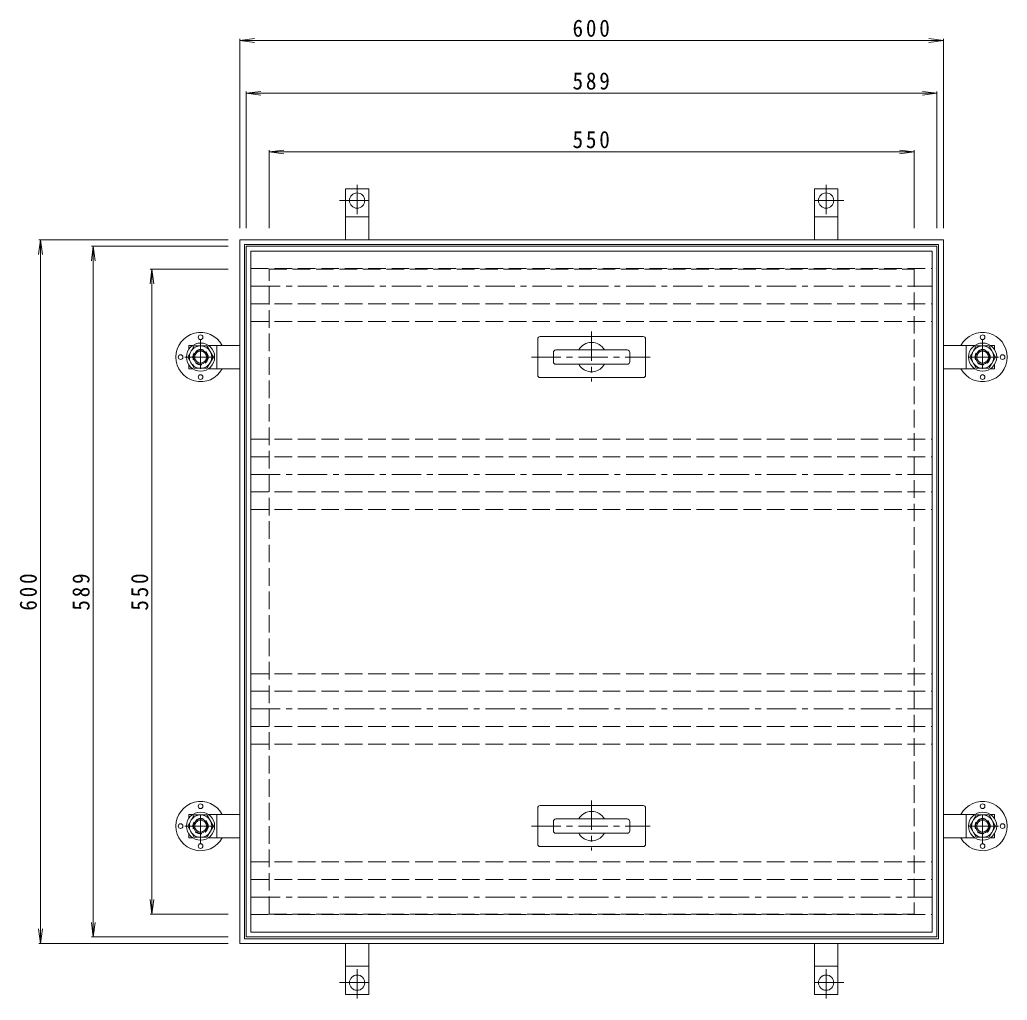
# Model space of a CAD drawing. Units: millimetres on the paper, enlarged 3 times, with parts at other scales. Extents: x -973 to 1149, y -793 to 712.
# Drawn here: x -934 to -428, y 181 to 683 of the extents above; entities that cross this region are included whole.
import ezdxf

# ---------------------------------------------------------------- set-up
doc = ezdxf.new("R2010")
doc.units = ezdxf.units.MM
doc.header["$LTSCALE"] = 3
for name, pattern in [('CHAIN1', [8, 5, -1, 1, -1]), ('DASHED1', [1.8, 1.2, -0.6]), ('DASHED3', [4, 3, -1])]:
    doc.linetypes.add(name, pattern=pattern)
for name, color, linetype, lineweight in [('0-1', 6, 'Continuous', 5), ('0-9', 4, 'Continuous', 9), ('1-0', 2, 'DASHED3', 9), ('1-1', 6, 'Continuous', 5), ('1-2', 3, 'Continuous', 9), ('1-4', 7, 'Continuous', 9)]:
    doc.layers.add(name, color=color, linetype=linetype, lineweight=lineweight)
doc.styles.add('ＭＳ ゴシック', font='')
doc.styles.get('ＭＳ ゴシック').set_extended_font_data('MS Gothic')

msp = doc.modelspace()

# ---------------------------------------------------------------- linework, layer by layer
at = {"layer": '0-1', "linetype": 'CHAIN1'}
for p, q in [((-761.052, 583.391), (-761.052, 599.291)), ((-521.052, 583.391), (-521.052, 599.291)), ((-770.052, 590.291), (-752.052, 590.291)), ((-512.052, 590.291), (-530.052, 590.291)), ((-841.152, 519.191), (-841.152, 501.191)), ((-440.952, 519.191), (-440.952, 501.191)), ((-834.252, 510.191), (-850.152, 510.191)), ((-447.852, 510.191), (-431.952, 510.191)), ((-841.152, 261.191), (-841.152, 279.191)), ((-440.952, 261.191), (-440.952, 279.191)), ((-834.252, 270.191), (-850.152, 270.191)), ((-447.852, 270.191), (-431.952, 270.191)), ((-761.052, 196.991), (-761.052, 181.091)), ((-521.052, 196.991), (-521.052, 181.091)), ((-770.052, 190.091), (-752.052, 190.091)), ((-512.052, 190.091), (-530.052, 190.091))]:
    msp.add_line(p, q, dxfattribs=at)
at = {"layer": '0-1'}
for p, q in [((-767.052, 596.291), (-755.052, 596.291)), ((-767.052, 570.191), (-767.052, 596.291)), ((-755.052, 570.191), (-755.052, 596.291)), ((-515.052, 596.291), (-527.052, 596.291)), ((-527.052, 570.191), (-527.052, 596.291)), ((-515.052, 570.191), (-515.052, 596.291)), ((-767.052, 581.891), (-755.052, 581.891)), ((-515.052, 581.891), (-527.052, 581.891)), ((-847.152, 516.191), (-847.152, 514.171)), ((-845.132, 516.191), (-847.152, 516.191)), ((-821.052, 516.191), (-837.172, 516.191)), ((-832.752, 516.191), (-832.752, 504.191)), ((-461.052, 516.191), (-444.932, 516.191)), ((-449.352, 516.191), (-449.352, 504.191)), ((-436.972, 516.191), (-434.952, 516.191)), ((-434.952, 516.191), (-434.952, 514.171)), ((-847.152, 506.211), (-847.152, 504.191)), ((-434.952, 506.211), (-434.952, 504.191)), ((-845.132, 504.191), (-847.152, 504.191)), ((-821.052, 504.191), (-837.172, 504.191)), ((-461.052, 504.191), (-444.932, 504.191)), ((-436.972, 504.191), (-434.952, 504.191)), ((-845.132, 276.191), (-847.152, 276.191)), ((-847.152, 274.171), (-847.152, 276.191)), ((-821.052, 276.191), (-837.172, 276.191)), ((-832.752, 264.191), (-832.752, 276.191)), ((-461.052, 276.191), (-444.932, 276.191)), ((-449.352, 264.191), (-449.352, 276.191)), ((-436.972, 276.191), (-434.952, 276.191)), ((-434.952, 274.171), (-434.952, 276.191)), ((-847.152, 264.191), (-847.152, 266.211)), ((-845.132, 264.191), (-847.152, 264.191)), ((-821.052, 264.191), (-837.172, 264.191)), ((-461.052, 264.191), (-444.932, 264.191)), ((-436.972, 264.191), (-434.952, 264.191)), ((-434.952, 264.191), (-434.952, 266.211)), ((-767.052, 210.191), (-767.052, 184.091)), ((-755.052, 210.191), (-755.052, 184.091)), ((-527.052, 210.191), (-527.052, 184.091)), ((-515.052, 210.191), (-515.052, 184.091)), ((-767.052, 198.491), (-755.052, 198.491)), ((-515.052, 198.491), (-527.052, 198.491)), ((-767.052, 184.091), (-755.052, 184.091)), ((-515.052, 184.091), (-527.052, 184.091))]:
    msp.add_line(p, q, dxfattribs=at)
for centre in [(-761.052, 590.291), (-521.052, 590.291), (-761.052, 190.091), (-521.052, 190.091)]:
    msp.add_circle(centre, 3.9, dxfattribs=at)
at = {"layer": '0-1', "linetype": 'DASHED1'}
for centre in [(-841.152, 510.191), (-440.952, 510.191), (-841.152, 270.191), (-440.952, 270.191)]:
    msp.add_circle(centre, 3.9, dxfattribs=at)
at = {"layer": '0-9'}
for p, q in [((-847.722, 510.191), (-844.431, 515.891)), ((-837.873, 515.891), (-844.431, 515.891)), ((-834.582, 510.191), (-837.873, 515.891)), ((-447.522, 510.191), (-444.231, 515.891)), ((-444.231, 515.891), (-437.673, 515.891)), ((-434.382, 510.191), (-437.673, 515.891)), ((-847.722, 510.191), (-844.431, 504.491)), ((-434.382, 510.191), (-437.673, 504.491)), ((-847.722, 270.191), (-844.431, 275.891)), ((-434.382, 270.191), (-437.673, 275.891)), ((-847.722, 270.191), (-844.431, 264.491)), ((-834.582, 270.191), (-837.873, 264.491)), ((-447.522, 270.191), (-444.231, 264.491)), ((-434.382, 270.191), (-437.673, 264.491)), ((-837.873, 264.491), (-844.431, 264.491)), ((-444.231, 264.491), (-437.673, 264.491))]:
    msp.add_line(p, q, dxfattribs=at)
for points in [[(-834.582, 510.191), (-837.873, 504.491), (-844.431, 504.491)], [(-447.522, 510.191), (-444.231, 504.491), (-437.673, 504.491)], [(-834.582, 270.191), (-837.873, 275.891), (-844.431, 275.891)], [(-447.522, 270.191), (-444.231, 275.891), (-437.673, 275.891)]]:
    msp.add_lwpolyline(points, dxfattribs=at)
at = {"layer": '0-9', "color": 2}
for centre in [(-841.152, 520.391), (-440.952, 520.391), (-851.352, 510.191), (-430.752, 510.191), (-841.152, 499.991), (-440.952, 499.991), (-841.152, 280.391), (-440.952, 280.391), (-851.352, 270.191), (-430.752, 270.191), (-841.152, 259.991), (-440.952, 259.991)]:
    msp.add_circle(centre, 1.2, dxfattribs=at)
at = {"layer": '0-9', "color": 6, "lineweight": 5}
for centre in [(-841.152, 510.191), (-440.952, 510.191), (-841.152, 270.191), (-440.952, 270.191)]:
    msp.add_circle(centre, 7.2, dxfattribs=at)
at = {"layer": '0-9'}
for centre in [(-841.163, 510.191), (-440.94, 510.191), (-841.163, 270.191), (-440.94, 270.191)]:
    msp.add_circle(centre, 5.7, dxfattribs=at)
at = {"layer": '0-9', "color": 3}
for centre, radius in [((-841.152, 510.191), 3.6), ((-841.152, 510.191), 3.032), ((-440.952, 510.191), 3.6), ((-440.952, 510.191), 3.032), ((-841.152, 270.191), 3.6), ((-841.152, 270.191), 3.032), ((-440.952, 270.191), 3.6), ((-440.952, 270.191), 3.032)]:
    msp.add_circle(centre, radius, dxfattribs=at)
at = {"layer": '0-9', "color": 2}
for centre, start, end in [((-841.152, 510.191), 28.43709, 331.56291), ((-440.952, 510.191), 208.43709, 151.56291), ((-841.152, 270.191), 28.43709, 331.56291), ((-440.952, 270.191), 208.43709, 151.56291)]:
    msp.add_arc(centre, 12.6, start, end, dxfattribs=at)
at = {"layer": '1-0', "linetype": 'Continuous'}
for p, q in [((-817.752, 566.891), (-464.352, 566.891)), ((-817.752, 213.491), (-817.752, 566.891)), ((-464.352, 566.891), (-464.352, 213.491)), ((-815.352, 215.891), (-815.352, 564.491)), ((-815.352, 564.491), (-466.752, 564.491)), ((-466.752, 564.491), (-466.752, 215.891)), ((-817.752, 213.491), (-464.352, 213.491)), ((-815.352, 215.891), (-466.752, 215.891))]:
    msp.add_line(p, q, dxfattribs=at)
at = {"layer": '1-0'}
for p, q in [((-815.352, 555.491), (-466.752, 555.491)), ((-815.352, 537.491), (-466.752, 537.491)), ((-815.352, 528.491), (-466.752, 528.491)), ((-815.352, 468.191), (-466.752, 468.191)), ((-815.352, 459.191), (-466.752, 459.191)), ((-815.352, 441.191), (-466.752, 441.191)), ((-815.352, 432.191), (-466.752, 432.191)), ((-815.352, 348.191), (-466.752, 348.191)), ((-815.352, 339.191), (-466.752, 339.191)), ((-815.352, 321.191), (-466.752, 321.191)), ((-815.352, 312.191), (-466.752, 312.191)), ((-815.352, 251.891), (-466.752, 251.891)), ((-815.352, 242.891), (-466.752, 242.891)), ((-815.352, 224.891), (-466.752, 224.891))]:
    msp.add_line(p, q, dxfattribs=at)
at = {"layer": '1-0', "linetype": 'CHAIN1'}
for p, q in [((-815.352, 546.491), (-466.752, 546.491)), ((-815.352, 450.191), (-466.752, 450.191)), ((-815.352, 330.191), (-466.752, 330.191)), ((-815.352, 233.891), (-466.752, 233.891))]:
    msp.add_line(p, q, dxfattribs=at)
at = {"layer": '1-1'}
for p, q in [((-818.652, 567.791), (-463.452, 567.791)), ((-818.652, 212.591), (-818.652, 567.791)), ((-463.452, 567.791), (-463.452, 212.591)), ((-818.652, 212.591), (-463.452, 212.591)), ((-821.052, 210.191), (-461.052, 210.191))]:
    msp.add_line(p, q, dxfattribs=at)
at = {"layer": '1-1', "linetype": 'DASHED3'}
msp.add_line((-806.052, 225.191), (-476.052, 225.191), dxfattribs=at)
at = {"layer": '1-1'}
msp.add_lwpolyline([(-821.052, 210.191), (-821.052, 570.191), (-461.052, 570.191), (-461.052, 210.191)], dxfattribs=at)
at = {"layer": '1-1', "linetype": 'DASHED3'}
msp.add_lwpolyline([(-806.052, 225.191), (-806.052, 555.191), (-476.052, 555.191), (-476.052, 225.191)], dxfattribs=at)
at = {"layer": '1-2'}
for p, q in [((-614.652, 520.691), (-667.452, 520.691)), ((-668.652, 500.891), (-668.652, 519.491)), ((-613.452, 519.491), (-613.452, 500.891)), ((-660.612, 507.851), (-660.612, 512.531)), ((-622.812, 513.851), (-659.292, 513.851)), ((-621.492, 507.851), (-621.492, 512.531)), ((-659.292, 506.531), (-622.812, 506.531)), ((-614.652, 499.691), (-667.452, 499.691)), ((-668.652, 260.891), (-668.652, 279.491)), ((-614.652, 280.691), (-667.452, 280.691)), ((-613.452, 279.491), (-613.452, 260.891)), ((-622.812, 273.851), (-659.292, 273.851)), ((-660.612, 267.851), (-660.612, 272.531)), ((-621.492, 267.851), (-621.492, 272.531)), ((-659.292, 266.531), (-622.812, 266.531)), ((-614.652, 259.691), (-667.452, 259.691))]:
    msp.add_line(p, q, dxfattribs=at)
at = {"layer": '1-2', "linetype": 'CHAIN1'}
for p, q in [((-641.052, 523.279), (-641.052, 497.683)), ((-671.82, 510.191), (-611.093, 510.191)), ((-641.052, 283.279), (-641.052, 257.683)), ((-671.82, 270.191), (-611.093, 270.191))]:
    msp.add_line(p, q, dxfattribs=at)
at = {"layer": '1-2'}
for centre, radius, start, end in [((-667.452, 519.491), 1.2, 90, 180), ((-614.652, 519.491), 1.2, 0, 90), ((-641.052, 510.191), 7.5, 29.20927, 150.79073), ((-659.292, 512.531), 1.32, 90, 180), ((-622.812, 512.531), 1.32, 0, 90), ((-659.292, 507.851), 1.32, 180, 270), ((-641.052, 510.191), 7.5, 209.20914, 305.1869), ((-641.052, 510.191), 7.5, 305.1869, 330.79086), ((-622.812, 507.851), 1.32, 270, 0), ((-667.452, 500.891), 1.2, 180, 270), ((-614.652, 500.891), 1.2, 270, 0), ((-667.452, 279.491), 1.2, 90, 180), ((-614.652, 279.491), 1.2, 0, 90), ((-659.292, 272.531), 1.32, 90, 180), ((-641.052, 270.191), 7.5, 29.20927, 150.79073), ((-622.812, 272.531), 1.32, 0, 90), ((-659.292, 267.851), 1.32, 180, 270), ((-622.812, 267.851), 1.32, 270, 0), ((-641.052, 270.191), 7.5, 209.20914, 305.1869), ((-641.052, 270.191), 7.5, 305.1869, 330.79086), ((-667.452, 260.891), 1.2, 180, 270), ((-614.652, 260.891), 1.2, 270, 0)]:
    msp.add_arc(centre, radius, start, end, dxfattribs=at)
at = {"layer": '1-4'}
for p, q in [((-821.052, 672.191), (-813.616, 673.17)), ((-821.052, 576.191), (-821.052, 673.091)), ((-821.052, 672.191), (-461.052, 672.191)), ((-821.052, 672.191), (-813.616, 671.212)), ((-461.052, 672.191), (-468.488, 673.17)), ((-461.052, 672.191), (-468.488, 671.212)), ((-461.052, 576.191), (-461.052, 673.091)), ((-817.752, 645.191), (-810.316, 646.17)), ((-817.752, 576.191), (-817.752, 646.091)), ((-817.752, 645.191), (-464.352, 645.191)), ((-817.752, 645.191), (-810.316, 644.213)), ((-464.352, 645.191), (-471.788, 646.17)), ((-464.352, 645.191), (-471.788, 644.213)), ((-464.352, 576.191), (-464.352, 646.091)), ((-806.052, 615.191), (-798.616, 616.17)), ((-806.052, 576.191), (-806.052, 616.091)), ((-806.052, 615.191), (-476.052, 615.191)), ((-806.052, 615.191), (-798.616, 614.212)), ((-476.052, 615.191), (-483.488, 616.17)), ((-476.052, 615.191), (-483.488, 614.212)), ((-476.052, 576.191), (-476.052, 616.091)), ((-923.052, 570.191), (-924.031, 562.755)), ((-827.052, 570.191), (-923.952, 570.191)), ((-923.052, 210.191), (-923.052, 570.191)), ((-923.052, 570.191), (-922.073, 562.755)), ((-896.052, 566.891), (-897.031, 559.456)), ((-827.052, 566.891), (-896.952, 566.891)), ((-896.052, 213.491), (-896.052, 566.891)), ((-896.052, 566.891), (-895.073, 559.456)), ((-866.052, 555.191), (-867.031, 547.755)), ((-827.052, 555.191), (-866.952, 555.191)), ((-866.052, 225.191), (-866.052, 555.191)), ((-866.052, 555.191), (-865.073, 547.755)), ((-866.052, 225.191), (-867.031, 232.627)), ((-866.052, 225.191), (-865.073, 232.627)), ((-827.052, 225.191), (-866.952, 225.191)), ((-923.052, 210.191), (-924.031, 217.627)), ((-923.052, 210.191), (-922.073, 217.627)), ((-896.052, 213.491), (-897.031, 220.927)), ((-896.052, 213.491), (-895.073, 220.927)), ((-827.052, 213.491), (-896.952, 213.491)), ((-827.052, 210.191), (-923.952, 210.191))]:
    msp.add_line(p, q, dxfattribs=at)

# ---------------------------------------------------------------- texts
at = {"layer": '1-4', "color": 2, "char_height": 8.798, "attachment_point": 7, "style": 'ＭＳ ゴシック'}
for s, insert in [('\\T1.27;\\W0.9;600', (-650.802, 673.991)), ('\\T1.27;\\W0.9;589', (-650.802, 646.992)), ('\\T1.27;\\W0.9;550', (-650.802, 616.991))]:
    msp.add_mtext(s, dxfattribs=dict(at, insert=insert))
at = {"layer": '1-4', "color": 2, "char_height": 8.798, "attachment_point": 7, "rotation": 90, "style": 'ＭＳ ゴシック'}
for s, insert in [('\\T1.27;\\W0.9;600', (-924.852, 380.441)), ('\\T1.27;\\W0.9;589', (-897.852, 380.441)), ('\\T1.27;\\W0.9;550', (-867.852, 380.441))]:
    msp.add_mtext(s, dxfattribs=dict(at, insert=insert))

doc.saveas('drawing.dxf')
